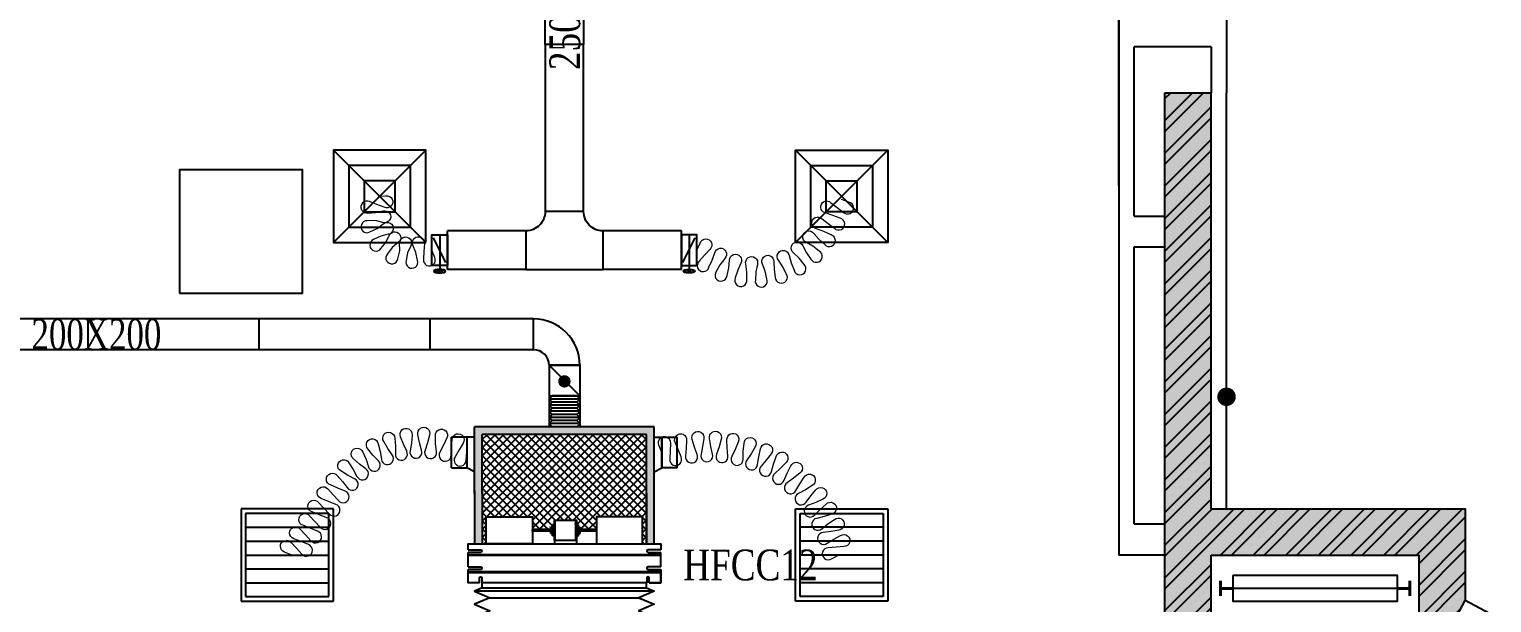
# Model space of a CAD drawing. Header units: metres. Extents: x 352651 to 1421851, y -87441 to -24441.
# Drawn here: x 495603 to 505101, y -67269 to -63546 of the extents above; entities that cross this region are included whole.
import ezdxf
from ezdxf.enums import TextEntityAlignment as Align

# ---------------------------------------------------------------- set-up
doc = ezdxf.new("R2010")
doc.units = ezdxf.units.M
doc.header["$LTSCALE"] = 300
doc.header["$MEASUREMENT"] = 0
for name, color, linetype in [('bat noi mem', 4, 'CONTINUOUS'), ('CUAGIO', 2, 'CONTINUOUS'), ('DIM', 1, 'CONTINUOUS'), ('HATCH', 145, 'CONTINUOUS'), ('NOITHAT', 145, 'CONTINUOUS'), ('THAY', 9, 'CONTINUOUS'), ('thiet bi', 11, 'CONTINUOUS'), ('TUONG', 7, 'CONTINUOUS'), ('vach', 6, 'CONTINUOUS')]:
    doc.layers.add(name, color=color, linetype=linetype)
doc.layers.add('noi mem', color=5, linetype='BATTING', lineweight=0)
doc.styles.add('PHU', font='vntimeh.shx', dxfattribs={"width": 0.8})
doc.linetypes.add('BATTING', pattern='A,0.0001,-0.1,[134,ltypeshp.shx,S=0.1,R=0,X=-0.1,Y=0],-0.2,[134,ltypeshp.shx,S=0.1,R=180,X=0.1,Y=0],-0.1', length=0.4001)

# ---------------------------------------------------------------- blocks, each defined once
blk = doc.blocks.new('SAG')
at = {"layer": 'CUAGIO'}
for p, q in [((-300, 300), (-300, -300)), ((300, 300), (-300, 300)), ((300, -300), (300, 300)), ((-300, -300), (300, -300))]:
    blk.add_line(p, q, dxfattribs=at)
at = {"layer": 'CUAGIO', "color": 8}
for p, q in [((-270, 270), (-270, -270)), ((270, 270), (-270, 270)), ((-180, -270), (-180, 270)), ((-90, -270), (-90, 270)), ((0, -270), (0, 270)), ((90, -270), (90, 270)), ((180, -270), (180, 270)), ((270, -270), (270, 270)), ((-270, -270), (270, -270))]:
    blk.add_line(p, q, dxfattribs=at)
blk = doc.blocks.new('SAD')
at = {"layer": 'CUAGIO', "color": 8}
for p, q in [((-300, -300), (300, 300)), ((300, -300), (-300, 300))]:
    blk.add_line(p, q, dxfattribs=at)
at = {"layer": 'CUAGIO'}
blk.add_lwpolyline([(300, -300), (300, 300), (-300, 300), (-300, -300)], close=True, dxfattribs=at)
at = {"layer": 'CUAGIO', "color": 8}
for points in [[(200, -200), (200, 200), (-200, 200), (-200, -200)], [(100, -100), (100, 100), (-100, 100), (-100, -100)]]:
    blk.add_lwpolyline(points, close=True, dxfattribs=at)
blk = doc.blocks.new('cot1')
at = {"layer": 'vach'}
blk.add_lwpolyline([(-400, -400), (400, -400), (400, 400), (-400, 400)], close=True, dxfattribs=at)
blk = doc.blocks.new('thang may')
at = {"layer": 'DIM'}
for p, q in [((1109.9, 5383.2), (40.1, 5383.2)), ((1229.9, 4812.8), (1619.6, 4587.8)), ((1234.9, 4821.5), (1624.6, 4596.5)), ((1630.7, 4568.7), (1630.7, 3431.3)), ((1640.7, 4568.7), (1640.7, 3431.3)), ((41.8, 4478), (80.8, 4478)), ((41.8, 3522), (80.8, 3522)), ((1229.9, 3187.2), (1619.6, 3412.2)), ((1234.9, 3178.5), (1624.6, 3403.5)), ((1229.9, 2412.8), (1619.6, 2187.8)), ((1234.9, 2421.5), (1624.6, 2196.5)), ((1630.7, 1031.3), (1630.7, 2168.7)), ((1640.7, 1031.3), (1640.7, 2168.7)), ((41.8, 2078), (80.8, 2078)), ((41.8, 1122), (80.8, 1122)), ((1229.9, 787.2), (1619.6, 1012.2)), ((1234.9, 778.5), (1624.6, 1003.5)), ((1109.9, 216.8), (40.1, 216.8))]:
    blk.add_line(p, q, dxfattribs=at)
at = {"layer": 'DIM', "const_width": 20}
for points in [[(-39.9, 5333.2), (-39.9, 5433.2)], [(1189.9, 5333.2), (1189.9, 5433.2)], [(40.1, 5383.2), (-39.9, 5383.2)], [(1109.9, 5383.2), (1189.9, 5383.2)], [(-39.9, 266.8), (-39.9, 166.8)], [(40.1, 216.8), (-39.9, 216.8)], [(1109.9, 216.8), (1189.9, 216.8)], [(1189.9, 266.8), (1189.9, 166.8)]]:
    blk.add_lwpolyline(points, dxfattribs=at)
at = {"layer": 'THAY'}
for p, q in [((1250, 5150), (-100, 5150)), ((1250, 5050), (-100, 5050)), ((1950, 4750), (1408.3, 5040.4)), ((2.8, 4000), (2.8, 4890)), ((148.8, 4890), (2.8, 4890)), ((148.8, 4830), (148.8, 4890)), ((1155.2, 4860), (1155.2, 4830)), ((1155.2, 4860), (1212.4, 4860)), ((1662.8, 4600), (1212.4, 4860)), ((148.8, 4830), (1155.2, 4830)), ((148.8, 4450), (148.8, 4800)), ((148.8, 4800), (1608.5, 3431.3)), ((148.8, 4800), (1207.9, 4800)), ((1608.5, 4568.7), (1207.9, 4800)), ((1218.8, 4793.7), (1245.9, 4840.7)), ((1950, 3250), (1950, 4750)), ((-80, 4700), (-7, 4700)), ((-80, 4450), (-80, 4700)), ((-7, 4000), (-7, 4700)), ((1608.5, 4568.7), (148.8, 3200)), ((1608.5, 4568.7), (1635.7, 4615.7)), ((1608.5, 3431.3), (1608.5, 4568.7)), ((1608.5, 4568.7), (1662.8, 4568.7)), ((1662.8, 3400), (1662.8, 4600)), ((-400, 4500), (-400, 4550)), ((-150, 4450), (-400, 4500)), ((-100, 4550), (-100, 4450)), ((-63, 4478), (-63, 4461)), ((-63, 4478), (-46, 4478)), ((-54.5, 4470), (-54.5, 4450)), ((-46, 4000), (-46, 4478)), ((41.8, 4000), (41.8, 4478)), ((97.8, 4478), (80.8, 4478)), ((80.8, 4000), (80.8, 4478)), ((89.3, 4470), (89.3, 4450)), ((97.8, 4478), (97.8, 4461)), ((-100, 4450), (-150, 4450)), ((-54.5, 4450), (-80, 4450)), ((89.3, 4450), (148.8, 4450)), ((-46, 3998), (-46, 4000)), ((-34, 3998), (-46, 3998)), ((-32.6, 4000), (-34, 3998)), ((-24, 4012), (-32.6, 4000)), ((-21.4, 4000), (-30, 3988)), ((-8, 4012), (-24, 4012)), ((-20, 4002), (-21.4, 4000)), ((-8, 4002), (-20, 4002)), ((-8, 4025), (-8, 4012)), ((-8, 4000), (-8, 4002)), ((-8, 3975), (-8, 4000)), ((-8, 4000), (-7, 4000)), ((-7, 3325), (-7, 4000)), ((2.8, 3110), (2.8, 4000)), ((41.8, 3998), (41.8, 4000)), ((42.8, 4000), (41.8, 4000)), ((42.8, 4025), (42.8, 4012)), ((42.8, 4012), (58.8, 4012)), ((42.8, 4002), (54.8, 4002)), ((42.8, 4000), (42.8, 4002)), ((42.8, 3975), (42.8, 4000)), ((54.8, 4002), (56.2, 4000)), ((56.2, 4000), (64.8, 3988)), ((58.8, 4012), (67.3, 4000)), ((67.3, 4000), (68.8, 3998)), ((68.8, 3998), (80.8, 3998)), ((80.8, 3998), (80.8, 4000)), ((-30, 3988), (-46, 3988)), ((-46, 3988), (-46, 3547)), ((41.8, 3988), (41.8, 3522)), ((64.8, 3988), (80.8, 3988)), ((80.8, 3988), (80.8, 3522)), ((-150, 3550), (-400, 3500)), ((-100, 3550), (-150, 3550)), ((-100, 3450), (-100, 3550)), ((-80, 3575), (-80, 3325)), ((-54.5, 3575), (-80, 3575)), ((-63, 3547), (-63, 3564)), ((-46, 3547), (-63, 3547)), ((-54.5, 3555), (-54.5, 3575)), ((97.8, 3522), (80.8, 3522)), ((89.3, 3530), (89.3, 3550)), ((89.3, 3550), (148.8, 3550)), ((97.8, 3522), (97.8, 3539)), ((148.8, 3550), (148.8, 3200)), ((-400, 3500), (-400, 3450)), ((1608.5, 3431.3), (1207.9, 3200)), ((1608.5, 3431.3), (1662.8, 3431.3)), ((1608.5, 3431.3), (1635.7, 3384.3)), ((-7, 3325), (-80, 3325)), ((1662.8, 3400), (1212.4, 3140)), ((1950, 3250), (1390.4, 2950)), ((148.8, 3200), (1207.9, 3200)), ((148.8, 3170), (1155.2, 3170)), ((148.8, 3170), (148.8, 3110)), ((1155.2, 3140), (1155.2, 3170)), ((1155.2, 3140), (1212.4, 3140)), ((1218.8, 3206.3), (1245.9, 3159.3)), ((148.8, 3110), (2.8, 3110)), ((1950, 2350), (1390.4, 2650)), ((2.8, 2490), (2.8, 1600)), ((148.8, 2490), (2.8, 2490)), ((148.8, 2430), (148.8, 2490)), ((148.8, 2430), (1155.2, 2430)), ((148.8, 2400), (1207.9, 2400)), ((1608.5, 1031.3), (148.8, 2400)), ((148.8, 2050), (148.8, 2400)), ((1155.2, 2460), (1155.2, 2430)), ((1155.2, 2460), (1212.4, 2460)), ((1608.5, 2168.7), (1207.9, 2400)), ((1662.8, 2200), (1212.4, 2460)), ((1218.8, 2393.7), (1245.9, 2440.7)), ((1950, 2350), (1950, 850)), ((-80, 2025), (-80, 2275)), ((-7, 2275), (-80, 2275)), ((-7, 2275), (-7, 1600)), ((1608.5, 2168.7), (1635.7, 2215.7)), ((1662.8, 2200), (1662.8, 1000)), ((-400, 2100), (-400, 2150)), ((-150, 2050), (-400, 2100)), ((-100, 2150), (-100, 2050)), ((148.8, 800), (1608.5, 2168.7)), ((1608.5, 2168.7), (1608.5, 1031.3)), ((1608.5, 2168.7), (1662.8, 2168.7)), ((-100, 2050), (-150, 2050)), ((-54.5, 2025), (-80, 2025)), ((-46, 2053), (-63, 2053)), ((-63, 2053), (-63, 2036)), ((-54.5, 2045), (-54.5, 2025)), ((-46, 1612), (-46, 2053)), ((41.8, 1612), (41.8, 2078)), ((80.8, 1612), (80.8, 2078)), ((97.8, 2078), (80.8, 2078)), ((89.3, 2070), (89.3, 2050)), ((89.3, 2050), (148.8, 2050)), ((97.8, 2078), (97.8, 2061)), ((-8, 1625), (-8, 1600)), ((42.8, 1625), (42.8, 1600)), ((-30, 1612), (-46, 1612)), ((-34, 1602), (-46, 1602)), ((-46, 1602), (-46, 1600)), ((-46, 1600), (-46, 1122)), ((-32.6, 1600), (-34, 1602)), ((-24, 1588), (-32.6, 1600)), ((-21.4, 1600), (-30, 1612)), ((-8, 1588), (-24, 1588)), ((-20, 1598), (-21.4, 1600)), ((-8, 1598), (-20, 1598)), ((-8, 1600), (-8, 1598)), ((-8, 1600), (-7, 1600)), ((-8, 1575), (-8, 1588)), ((-7, 1600), (-7, 900)), ((2.8, 1600), (2.8, 710)), ((41.8, 1602), (41.8, 1600)), ((41.8, 1600), (41.8, 1122)), ((42.8, 1600), (41.8, 1600)), ((42.8, 1600), (42.8, 1598)), ((42.8, 1598), (54.8, 1598)), ((42.8, 1575), (42.8, 1588)), ((42.8, 1588), (58.8, 1588)), ((54.8, 1598), (56.2, 1600)), ((56.2, 1600), (64.8, 1612)), ((58.8, 1588), (67.3, 1600)), ((64.8, 1612), (80.8, 1612)), ((67.3, 1600), (68.8, 1602)), ((68.8, 1602), (80.8, 1602)), ((80.8, 1602), (80.8, 1600)), ((80.8, 1600), (80.8, 1122)), ((-150, 1150), (-400, 1100)), ((-100, 1150), (-150, 1150)), ((-100, 1050), (-100, 1150)), ((-54.5, 1150), (-80, 1150)), ((-80, 1150), (-80, 900)), ((-54.5, 1130), (-54.5, 1150)), ((89.3, 1130), (89.3, 1150)), ((89.3, 1150), (148.8, 1150)), ((148.8, 1150), (148.8, 800)), ((-400, 1100), (-400, 1050)), ((-63, 1122), (-63, 1139)), ((-63, 1122), (-46, 1122)), ((97.8, 1122), (80.8, 1122)), ((97.8, 1122), (97.8, 1139)), ((1608.5, 1031.3), (1207.9, 800)), ((1662.8, 1000), (1212.4, 740)), ((1608.5, 1031.3), (1662.8, 1031.3)), ((1608.5, 1031.3), (1635.7, 984.3)), ((-80, 900), (-7, 900)), ((148.8, 800), (1207.9, 800)), ((148.8, 770), (148.8, 710)), ((148.8, 770), (1155.2, 770)), ((1155.2, 740), (1155.2, 770)), ((1218.8, 806.3), (1245.9, 759.3)), ((1950, 850), (1390.4, 550)), ((148.8, 710), (2.8, 710)), ((1155.2, 740), (1212.4, 740)), ((1250, 550), (-100, 550)), ((1250, 450), (-100, 450))]:
    blk.add_line(p, q, dxfattribs=at)
for points in [[(40.1, 5466.4), (40.1, 5300), (1109.9, 5300), (1109.9, 5466.4)], [(40.1, 133.6), (40.1, 300), (1109.9, 300), (1109.9, 133.6)]]:
    blk.add_lwpolyline(points, close=True, dxfattribs=at)
for points in [[(1550, 295.2), (2250, 670.4), (2250, 2529.6), (1745.5, 2800), (2250, 3070.4), (2250, 4929.6), (1550, 5304.8)], [(1476.8, 5168.2), (2095, 4836.8), (2095, 3163.2), (1458.9, 2822.2)], [(1481.5, 5177), (2105, 4842.8), (2105, 3157.2), (1463.6, 2813.4)], [(1476.8, 431.8), (2095, 763.2), (2095, 2436.8), (1458.9, 2777.8)], [(1481.5, 423), (2105, 757.2), (2105, 2442.8), (1463.6, 2786.6)]]:
    blk.add_lwpolyline(points, dxfattribs=at)
at = {"layer": 'vach'}
for p, q in [((-400, 4550), (-400, 5600)), ((-100, 4550), (-100, 5600)), ((-100, 5600), (1250, 5600)), ((1250, 5050), (1250, 5600)), ((1408.3, 5040.4), (1550, 5304.8)), ((1250, 5050), (1390.4, 5050)), ((1390.4, 5050), (1408.3, 5040.4)), ((-400, 4550), (-100, 4550)), ((-400, 3450), (-100, 3450)), ((-400, 2150), (-400, 3450)), ((-100, 3450), (-100, 2950)), ((-400, 2950), (1390.4, 2950)), ((1390.4, 2650), (1390.4, 2950)), ((-400, 2650), (1390.4, 2650)), ((-100, 2150), (-100, 2650)), ((-400, 2150), (-100, 2150)), ((-400, 1050), (-100, 1050)), ((-400, 1050), (-400, 0)), ((-100, 1050), (-100, 0)), ((1250, 550), (1250, 0)), ((1250, 550), (1390.4, 550)), ((1408.3, 559.6), (1550, 295.2)), ((-100, 0), (1250, 0))]:
    blk.add_line(p, q, dxfattribs=at)
for points in [[(-100, 5900), (1550, 5900), (1550, 5304.8)], [(-100, -300), (1550, -300), (1550, 295.2)]]:
    blk.add_lwpolyline(points, dxfattribs=at)
blk = doc.blocks.new('1-van gio D200')
at = {"layer": 'CUAGIO'}
h = blk.add_hatch(dxfattribs=at)
h.set_pattern_fill('ANSI31', color=256, scale=100, style=0)
edge = h.paths.add_edge_path()
edge.add_ellipse((486127, -58494), major_axis=(-38.1, 0), ratio=0.310482, start_angle=0, end_angle=360, ccw=False)
for p, q in [((486167, -58437.3), (486087.1, -58277.5)), ((486127, -58257.4), (486127, -58494))]:
    blk.add_line(p, q, dxfattribs=at)
at = {"layer": 'CUAGIO', "const_width": 3}
for points in [[(486127, -58457.4), (486177, -58457.4), (486177, -58257.4), (486077, -58257.4), (486077, -58457.4), (486127, -58457.4)], [(486167, -58437.3), (486087.1, -58277.5)], [(486127, -58257.4), (486127, -58494)]]:
    blk.add_lwpolyline(points, dxfattribs=at)
at = {"layer": 'CUAGIO'}
blk.add_lwpolyline([(486177, -58457.4), (486077, -58457.4), (486077, -58257.4), (486177, -58257.4)], close=True, dxfattribs=at)
at = {"layer": 'CUAGIO', "const_width": 5.35}
blk.add_lwpolyline([(486130.7, -58357.4, -1), (486123.3, -58357.4, -1)], format="xyb", close=True, dxfattribs=at)
at = {"layer": 'CUAGIO', "extrusion": (0, 0, -1)}
blk.add_ellipse((486127, -58494), major_axis=(-38.1, 0), ratio=0.310482, start_param=-1.570796, end_param=4.712389, dxfattribs=at)
blk = doc.blocks.new('bac noi mem')
at = {"layer": 'bat noi mem'}
for p, q in [((493886.7, -64673), (493866.7, -64693)), ((494046.7, -64673), (493886.7, -64673)), ((494046.7, -64673), (494066.7, -64693)), ((494066.7, -64693), (493866.7, -64693)), ((493866.7, -64693), (493886.7, -64713)), ((493886.7, -64713), (493866.7, -64733)), ((494066.7, -64733), (493866.7, -64733)), ((493866.7, -64733), (493886.7, -64753)), ((493886.7, -64753), (493866.7, -64773)), ((494066.7, -64773), (493866.7, -64773)), ((493866.7, -64773), (493886.7, -64793)), ((494046.7, -64713), (493886.7, -64713)), ((494046.7, -64753), (493886.7, -64753)), ((494066.7, -64693), (494046.7, -64713)), ((494046.7, -64713), (494066.7, -64733)), ((494066.7, -64733), (494046.7, -64753)), ((494046.7, -64753), (494066.7, -64773)), ((494066.7, -64773), (494046.7, -64793)), ((493886.7, -64793), (493866.7, -64813)), ((494066.7, -64813), (493866.7, -64813)), ((493866.7, -64813), (493886.7, -64833)), ((493886.7, -64833), (493866.7, -64853)), ((494066.7, -64853), (493866.7, -64853)), ((493866.7, -64853), (493886.7, -64873)), ((494046.7, -64793), (493886.7, -64793)), ((494046.7, -64833), (493886.7, -64833)), ((494046.7, -64793), (494066.7, -64813)), ((494066.7, -64813), (494046.7, -64833)), ((494046.7, -64833), (494066.7, -64853)), ((494066.7, -64853), (494046.7, -64873)), ((494046.7, -64873), (493886.7, -64873))]:
    blk.add_line(p, q, dxfattribs=at)

msp = doc.modelspace()

# ---------------------------------------------------------------- hatches: boundary and pattern name
at = {"layer": 'CUAGIO'}
h = msp.add_hatch(dxfattribs=at)
h.set_pattern_fill('DOTS', color=2, scale=200, style=0)
h.set_pattern_definition([(0, (-52015.349, -123612.158), (6.25, -12.5), [0, -12.5])])
h.paths.add_polyline_path([(499661.9, -66886.7), (499611.9, -66886.7), (499611.9, -66176.7), (498544.9, -66176.7), (498544.9, -66559.4), (498544.9, -66886.7), (498494.9, -66886.7), (498494.9, -66544.4), (498494.9, -66126.7), (499661.9, -66126.7)])
at = {"layer": 'CUAGIO', "ltscale": 1.5}
h = msp.add_hatch(dxfattribs=at)
h.set_pattern_fill('ANSI37', color=9, scale=300, angle=180, style=0)
h.set_pattern_definition([(225, (966456.85, -113036.313), (26.5165043, -26.5165043), []), (315, (966456.85, -113036.313), (26.5165043, 26.5165043), [])])
h.paths.add_polyline_path([(498544.9, -66176.7), (498544.9, -66886.7), (498571, -66886.7), (498571, -66711.7), (498871, -66711.7), (498871, -66794.6), (498976.2, -66794.6), (498976.2, -66779), (498986.8, -66779), (498986.8, -66763.2), (498996.7, -66763.2), (498996.7, -66738.2, -1), (499003.1, -66736.1), (499139.3, -66736.1, -1), (499145.8, -66738.2), (499145.8, -66763.2), (499155.7, -66763.2), (499155.7, -66779), (499166.2, -66779), (499166.2, -66794.6), (499285.9, -66794.6), (499285.9, -66711.7), (499585.9, -66711.7), (499585.9, -66886.7), (499611.9, -66886.7), (499611.9, -66544.4), (499611.9, -66176.7)])
at = {"layer": 'NOITHAT', "linetype": 'Continuous'}
h = msp.add_hatch(dxfattribs=at)
h.set_pattern_fill('ANSI32', color=256, scale=400, style=0)
h.set_pattern_definition([(45, (-93316.57, -347750.56), (-106.066017, 106.066017), []), (45, (-93245.86, -347750.56), (-106.066017, 106.066017), [])])
h.paths.add_polyline_path([(503278.4, -64859.6), (502978.4, -64859.6), (502978.4, -66959.6), (502978.4, -68009.6), (503278.4, -68009.6), (503278.4, -66959.6), (504628.4, -66959.6), (504628.4, -67509.6), (504768.8, -67509.6), (504786.7, -67519.1), (504928.4, -67254.7), (504928.4, -66659.6), (503278.4, -66659.6)])
h.paths.add_polyline_path([(503278.4, -63959.6), (502978.4, -63959.6), (502978.4, -64859.6), (503278.4, -64859.6)])
h.paths.add_polyline_path([(504768.8, -69609.6), (502978.4, -69609.6), (502978.4, -69909.6), (504768.8, -69909.6)])
h.paths.add_polyline_path([(503278.4, -69109.6), (502978.4, -69109.6), (502978.4, -69609.6), (503278.4, -69609.6)])
h.paths.add_polyline_path([(503278.4, -69909.6), (502978.4, -69909.6), (502978.4, -70409.6), (503278.4, -70409.6)])
h.paths.add_polyline_path([(503278.4, -71509.6), (502978.4, -71509.6), (502978.4, -72559.6), (503278.4, -72559.6)])
h.paths.add_polyline_path([(504928.4, -72264.4), (504786.7, -72000), (504768.8, -72009.6), (504628.4, -72009.6), (504628.4, -72559.6), (503278.4, -72559.6), (503278.4, -72859.6), (504928.4, -72859.6)])
h = msp.add_hatch(dxfattribs=at)
h.set_pattern_fill('AR-CONC', color=256, scale=30, style=0)
h.set_pattern_definition([(50, (-93316.57, -347750.56), (215.178055, -18.82564), [22.5, -247.5]), (355, (-93316.57, -347750.56), (-41.6254, 225.65764), [18, -198]), (100.4514, (-93298.64, -347752.12), (173.552815, 206.83186), [19.12206, -210.34263]), (46.1842, (-93316.57, -347690.56), (320.17231, -49.6557), [33.75, -371.25]), (96.6356, (-93289.9, -347694.7), (280.39881, 292.23536), [28.68309, -315.5139]), (351.1842, (-93316.57, -347690.56), (280.39858, 292.23558), [27, -297]), (21, (-93286.57, -347705.56), (179.072116, -120.785667), [22.5, -247.5]), (326, (-93286.57, -347705.56), (72.9946, 217.54501), [18, -198]), (71.4514, (-93271.65, -347715.62), (252.06679, 96.75915), [19.12206, -210.34263]), (37.5, (-93316.575, -347750.556), (3.647957, 99.868156), [0, -195.6, 0, -201, 0, -198.75]), (7.5, (-93316.57, -347750.56), (78.920861, 118.323514), [0, -114.6, 0, -191.1, 0, -75.75]), (327.5, (-93383.475, -347750.556), (160.146731, -6.766462), [0, -75, 0, -234, 0, -310.5]), (317.5, (-93413.47, -347750.56), (174.95585, 30.031495), [0, -97.5, 0, -155.4, 0, -220.5])])
h.paths.add_polyline_path([(504928.4, -72264.4), (504786.7, -72000), (504768.8, -72009.6), (504628.4, -72009.6), (504628.4, -72559.6), (503278.4, -72559.6), (503278.4, -72859.6), (504928.4, -72859.6)])
h.paths.add_polyline_path([(503278.4, -71509.6), (502978.4, -71509.6), (502978.4, -72559.6), (503278.4, -72559.6)])
h.paths.add_polyline_path([(504768.8, -69609.6), (502978.4, -69609.6), (502978.4, -69909.6), (504768.8, -69909.6)])
h.paths.add_polyline_path([(503278.4, -69909.6), (502978.4, -69909.6), (502978.4, -70409.6), (503278.4, -70409.6)])
h.paths.add_polyline_path([(503278.4, -69109.6), (502978.4, -69109.6), (502978.4, -69609.6), (503278.4, -69609.6)])
h.paths.add_polyline_path([(503278.4, -66959.6), (504628.4, -66959.6), (504628.4, -67509.6), (504768.8, -67509.6), (504786.7, -67519.1), (504928.4, -67254.7), (504928.4, -66659.6), (503278.4, -66659.6), (503278.4, -64859.6), (502978.4, -64859.6), (502978.4, -66959.6), (502978.4, -68009.6), (503278.4, -68009.6)])
h.paths.add_polyline_path([(503278.4, -63959.6), (502978.4, -63959.6), (502978.4, -64859.6), (503278.4, -64859.6)])

# ---------------------------------------------------------------- linework, layer by layer
at = {"layer": 'bat noi mem'}
for p, q in [((499661.9, -67193.6), (498494.9, -67193.6)), ((498594.9, -67236.5), (499561.9, -67236.5))]:
    msp.add_line(p, q, dxfattribs=at)
for points in [[(498544.9, -67172.2), (498494.9, -67193.6), (498594.9, -67236.5), (498494.9, -67279.3), (498594.9, -67322.2), (498494.9, -67365), (498594.9, -67407.9), (498494.9, -67450.8), (498544.9, -67472.2)], [(499611.9, -67172.2), (499661.9, -67193.6), (499561.9, -67236.5), (499661.9, -67279.3), (499561.9, -67322.2), (499661.9, -67365), (499561.9, -67407.9), (499661.9, -67450.8), (499611.9, -67472.2)]]:
    msp.add_lwpolyline(points, dxfattribs=at)
at = {"layer": 'CUAGIO'}
for p, q in [((498953.4, -63645.1), (498953.4, -62535.1)), ((499203.4, -62535.1), (499203.4, -63645.1)), ((499203.4, -63645.1), (498953.4, -63645.1)), ((498318.4, -65105.1), (498318.4, -64855.1)), ((499838.4, -65105.1), (499838.4, -64855.1)), ((498878.4, -65426.8), (492653.7, -65426.8)), ((495983.7, -65426.8), (495983.7, -65626.8)), ((497093.7, -65426.8), (497093.7, -65626.8)), ((498203.7, -65426.8), (498203.7, -65626.8)), ((498878.4, -65626.8), (498878.4, -65426.8)), ((498878.4, -65626.8), (488003.4, -65626.8)), ((499178.4, -65722.8), (499178.4, -66126.7)), ((498978.4, -65726.8), (498978.4, -66126.7)), ((499178.4, -65726.8), (498978.4, -65726.8)), ((499178.4, -65926.7), (498978.4, -65726.8)), ((498978.4, -65726.8), (499178.4, -65726.8)), ((498978.4, -65726.8), (499178.4, -65726.8)), ((499178.4, -65726.8), (499178.4, -65826.8)), ((498978.4, -65926.7), (499178.4, -65926.7)), ((498345.2, -66393.7), (498345.2, -66193.7)), ((498444.9, -66193.7), (498345.2, -66193.7)), ((498444.9, -66193.7), (498444.9, -66393.7)), ((498444.9, -66193.7), (498444.9, -66393.7)), ((498444.9, -66193.7), (498444.9, -66393.7)), ((498494.9, -66559.4), (498494.9, -66126.7)), ((498544.9, -66559.4), (498544.9, -66176.7)), ((499611.9, -66559.4), (499611.9, -66178.5)), ((499711.3, -66193.7), (499711.3, -66393.7)), ((499711.3, -66193.7), (499711.3, -66393.7)), ((499711.3, -66193.7), (499811, -66193.7)), ((499711.9, -66393.7), (499711.9, -66193.7)), ((499811, -66393.7), (499811, -66193.7)), ((498494.9, -66544.4), (498494.9, -66886.7)), ((498544.9, -66544.4), (498544.9, -66886.7)), ((499611.9, -66559.4), (499611.9, -66886.7))]:
    msp.add_line(p, q, dxfattribs=at)
at = {"layer": 'CUAGIO', "color": 2}
for p, q in [((499203.4, -64730.1), (498953.4, -64730.1)), ((498828.4, -64855.1), (498828.4, -65105.1)), ((499328.4, -64855.1), (499328.4, -65105.1)), ((498978.4, -65726.8), (499178.4, -65726.8)), ((499661.9, -66126.7), (498494.9, -66126.7)), ((499611.9, -66176.7), (498544.9, -66176.7)), ((499611.9, -66886.7), (499611.9, -66176.7)), ((499661.9, -66886.7), (499661.9, -66126.7))]:
    msp.add_line(p, q, dxfattribs=at)
at = {"layer": 'CUAGIO', "ltscale": 1.5}
msp.add_line((498828.4, -65105.1), (499328.4, -65105.1), dxfattribs=at)
at = {"layer": 'CUAGIO', "color": 2}
msp.add_lwpolyline([(499838.4, -64855.1), (499328.4, -64855.1, -0.414214), (499203.4, -64730.1), (499203.4, -63645.1), (498953.4, -63645.1), (498953.4, -64730.1, -0.414214), (498828.4, -64855.1), (498318.4, -64855.1)], format="xyb", dxfattribs=at)
for points in [[(498828.4, -65105.1), (498318.4, -65105.1)], [(499838.4, -65105.1), (499328.4, -65105.1)]]:
    msp.add_lwpolyline(points, dxfattribs=at)
at = {"layer": 'CUAGIO', "const_width": 40}
msp.add_lwpolyline([(499098.4, -65832.3, 1), (499058.4, -65832.3, 1)], format="xyb", close=True, dxfattribs=at)
at = {"layer": 'CUAGIO'}
for points in [[(498494.9, -66193.7), (498444.9, -66193.7)], [(499661.9, -66193.7), (499711.9, -66193.7)], [(498345.2, -66393.7), (498444.9, -66393.7)], [(498494.9, -66419), (498444.9, -66393.7)], [(499661.3, -66419), (499711.3, -66393.7)], [(499811, -66393.7), (499711.3, -66393.7)]]:
    msp.add_lwpolyline(points, dxfattribs=at)
for radius in [300, 100]:
    msp.add_arc((498878.4, -65726.8), radius, 0, 90, dxfattribs=at)
at = {"layer": 'HATCH', "linetype": 'Continuous', "const_width": 60}
msp.add_lwpolyline([(503408.2, -65932.3, -1), (503348.2, -65932.3, -1)], format="xyb", close=True, dxfattribs=at)
at = {"layer": 'noi mem', "ltscale": 1.5}
for points in [[(497868.4, -64630.8), (497919.5, -64627.5, -1.333333), (497908.2, -64701.7), (497860.4, -64683.3), (497812.5, -64665, 1.333333), (497801.3, -64739.2), (497852.4, -64735.8), (497901, -64725.4, -1.333333), (497900.2, -64800.4), (497851.9, -64788.8), (497799.2, -64789.2, 1.333333), (497815.3, -64862.4), (497863.3, -64840.6), (497902.3, -64809.8, -1.333333), (497934.6, -64877.5), (497886.1, -64888.5), (497838.9, -64912, 1.333333), (497885.7, -64970.6), (497919.1, -64930), (497940.6, -64885.1, -1.333333), (497999.4, -64931.7), (497960.7, -64962.9), (497928.7, -65004.7, 1.333333), (497996.4, -65036.8), (498008.6, -64985.6), (498008.2, -64935.9, -1.333333), (498081.4, -64951.8), (498060.4, -64996.9), (498050.1, -65048.5, 1.333333), (498125.1, -65047.5), (498113.4, -64996.2), (498095, -64948.4, -1.333333), (498169.2, -64937.1), (498165.9, -64988.2), (498162.7, -65039.2, 1.333333), (498236.8, -65027.8), (498218.4, -64980.1)], [(499938.4, -64980.1), (499959.6, -64934.1, -1.333333), (500022.2, -64975.6), (499988.1, -65013), (499954.2, -65050.8, 1.333333), (500017, -65091.8), (500038, -65045.6), (500054.4, -64998.7, -1.333333), (500120.6, -65034.1), (500090.6, -65073.8), (500064.7, -65118.2, 1.333333), (500134.4, -65145.8), (500146, -65095.7), (500151.3, -65046.2, -1.333333), (500223.8, -65065.7), (500203.6, -65111.2), (500188.4, -65160.3, 1.333333), (500262.6, -65171.5), (500262.5, -65120), (500256.5, -65070.6, -1.333333), (500331.5, -65073.2), (500322.1, -65122.1), (500318.4, -65173.4, 1.333333), (500393.2, -65167.4), (500381.5, -65117.3), (500364.5, -65070.6, -1.333333), (500438, -65056.1), (500440, -65105.9), (500448, -65156.7, 1.333333), (500519.5, -65133.9), (500496.8, -65087.8), (500469.6, -65046.1, -1.333333), (500538, -65015.4), (500551.1, -65063.4), (500570.5, -65111, 1.333333), (500635, -65072.7), (500602.4, -65032.9), (500566.5, -64998.5, -1.333333), (500626.1, -64953), (500649.8, -64996.8), (500679.4, -65038.8, 1.333333), (500733.5, -64986.9), (500692.8, -64955.5), (500650, -64930.1, -1.333333), (500697.9, -64872.4), (500730.8, -64909.6), (500769.2, -64943.9, 1.333333), (500810.2, -64881), (500763.4, -64859.7), (500715.9, -64842.3, -1.333333), (500752.1, -64776.6), (500792.2, -64807.5), (500832.3, -64838.3, 1.333333), (500868.4, -64772.6), (500820.9, -64755.3), (500773.4, -64737.9, -1.333333), (500809.6, -64672.2), (500849.7, -64703), (500889.8, -64733.9, 1.333333), (500925.9, -64668.2), (500878.4, -64650.8)], [(497308.4, -66959.6), (497260.9, -66940.5, -1.333333), (497303.3, -66878.6), (497338.2, -66916.1), (497373.1, -66953.6, 1.333333), (497415.5, -66891.7), (497368, -66872.6), (497320.4, -66853.6, -1.333333), (497362.8, -66791.7), (497397.8, -66829.2), (497432.7, -66866.6, 1.333333), (497475.1, -66804.8), (497427.5, -66785.7), (497380, -66766.6, -1.333333), (497422.4, -66704.8), (497457.3, -66742.2), (497492.3, -66779.7, 1.333333), (497534.7, -66717.8), (497487.1, -66698.8), (497439.6, -66679.7, -1.333333), (497481.9, -66617.8), (497516.9, -66655.3), (497551.8, -66692.8, 1.333333), (497594.2, -66630.9), (497546.7, -66611.8), (497499.1, -66592.8, -1.333333), (497541.5, -66530.9), (497576.5, -66568.4), (497611.4, -66605.8, 1.333333), (497653.8, -66544), (497606.2, -66524.9), (497558.7, -66504.7, -1.333333), (497602.2, -66443.7), (497636.8, -66482), (497667.6, -66522.3, 1.333333), (497715.7, -66464.7), (497670.6, -66441.6), (497626.7, -66414.1, -1.333333), (497679.3, -66360.6), (497707.5, -66404), (497731.4, -66448.8, 1.333333), (497788.2, -66399.8), (497747.4, -66369.7), (497708.6, -66335.4, -1.333333), (497769.3, -66291.2), (497790, -66338.6), (497806.2, -66386.7, 1.333333), (497870.3, -66347.6), (497835, -66311.2), (497802.3, -66271.1, -1.333333), (497869.3, -66237.4), (497882, -66287.5), (497890.2, -66337.5, 1.333333), (497959.7, -66309.4), (497930.8, -66267.8), (497905.1, -66222.8, -1.333333), (497976.7, -66200.5), (497981.1, -66252), (497981.1, -66302.7, 1.333333), (498054.2, -66286.3), (498032.5, -66240.5), (498014.4, -66192, -1.333333), (498088.7, -66181.6), (498084.7, -66233.2), (498076.4, -66283.2, 1.333333), (498151.3, -66278.9), (498137.3, -66230.1), (498127.3, -66179.3, -1.333333), (498202.3, -66181.1), (498189.9, -66231.4), (498173.6, -66279.4, 1.333333), (498248.2, -66287.3), (498242.3, -66236.9), (498240.7, -66185.2, -1.333333), (498314.4, -66199.2), (498294.1, -66246.8), (498270.1, -66291.5, 1.333333), (498342.4, -66311.4), (498344.8, -66260.8), (498349.9, -66209.8, -1.333333), (498421.1, -66233.2), (498394.9, -66277.2), (498368.6, -66321.2, 1.333333), (498439.9, -66344.7), (498444.9, -66293.7)], [(499711.9, -66293.7), (499692.7, -66246.3, -1.333333), (499766.6, -66233.5), (499764.5, -66284.6), (499762.4, -66335.7, 1.333333), (499836.3, -66322.9), (499817.1, -66275.5), (499798, -66228, -1.333333), (499871.9, -66215.3), (499869.8, -66266.4), (499865.6, -66317, 1.333333), (499940, -66307), (499922.7, -66259.3), (499908.3, -66209.8, -1.333333), (499983.1, -66204.4), (499975.9, -66255.5), (499965.5, -66305.2, 1.333333), (500040.5, -66304.5), (500029.3, -66255), (500021.2, -66204.1, -1.333333), (500096.1, -66208.2), (500082.6, -66257.9), (500066.1, -66305.9, 1.333333), (500140.6, -66314.6), (500135.6, -66264.1), (500134, -66212.6, -1.333333), (500207.8, -66225.9), (500188.2, -66273.6), (500165.8, -66319.2, 1.333333), (500238.7, -66337.1), (500240, -66286.3), (500244.8, -66235, -1.333333), (500316.3, -66257.4), (500291, -66302.3), (500263.1, -66344.7, 1.333333), (500333.2, -66371.5), (500340.8, -66321.4), (500351.9, -66271, -1.333333), (500420.2, -66302.2), (500389.4, -66343.5), (500356.5, -66382.2, 1.333333), (500422.7, -66417.5), (500436.5, -66368.7), (500453.8, -66320.1, -1.333333), (500517.6, -66359.5), (500481.9, -66396.7), (500444.5, -66431, 1.333333), (500505.7, -66474.3), (500525.5, -66427.5), (500548.7, -66381.5, -1.333333), (500607.1, -66428.5), (500567.1, -66461), (500525.7, -66490.3, 1.333333), (500581.1, -66540.9), (500606.5, -66497), (500635.3, -66454.2, -1.333333), (500687.4, -66508.1), (500643.6, -66535.4), (500598.9, -66559.3, 1.333333), (500647.6, -66616.4), (500678.3, -66576), (500712.1, -66537.1, -1.333333), (500757.1, -66597.1), (500710.3, -66618.7), (500663, -66636.9, 1.333333), (500704.1, -66699.6), (500739.6, -66663.3), (500778.1, -66628.9, -1.333333), (500815.3, -66694), (500766.1, -66709.7), (500716.9, -66721.8, 1.333333), (500749.9, -66789.1), (500789.7, -66757.6), (500832.1, -66728.2, -1.333333), (500860.9, -66797.5), (500810.2, -66806.9), (500759.8, -66812.8, 1.333333), (500784.2, -66883.7), (500827.6, -66857.3), (500872.3, -66832.5, -1.333333), (500894, -66904.3), (500843, -66908.4), (500792, -66912.5, 1.333333), (500813.7, -66984.3), (500858.4, -66959.6)]]:
    msp.add_lwpolyline(points, format="xyb", dxfattribs=at)
at = {"layer": 'thiet bi'}
for p, q in [((499001.2, -66835.2), (499001.2, -66763.2)), ((499011.1, -66763.2), (499001.2, -66763.2)), ((499017.5, -66862.2), (499017.5, -66736.1)), ((499153.7, -66862.2), (499153.7, -66736.1)), ((499160.2, -66763.2), (499170.1, -66763.2)), ((499170.1, -66835.2), (499170.1, -66763.2)), ((498990.6, -66794.6), (498871, -66794.6)), ((498871, -66803.7), (498871, -66794.6)), ((498990.6, -66803.7), (498871, -66803.7)), ((498990.6, -66819.4), (498990.6, -66779)), ((499001.2, -66779), (498990.6, -66779)), ((499001.2, -66819.4), (498990.6, -66819.4)), ((499011.1, -66835.2), (499001.2, -66835.2)), ((499160.2, -66835.2), (499170.1, -66835.2)), ((499170.1, -66779), (499180.6, -66779)), ((499170.1, -66819.4), (499180.6, -66819.4)), ((499180.6, -66819.4), (499180.6, -66779)), ((499285.9, -66794.6), (499180.6, -66794.6)), ((499285.9, -66803.7), (499180.6, -66803.7)), ((499014.3, -66864.6), (499014.3, -66886.7)), ((499157, -66864.6), (499157, -66886.7)), ((499703.9, -66958.7), (498452.9, -66958.7)), ((499703.9, -66963.7), (498452.9, -66963.7)), ((499703.9, -67069.7), (498452.9, -67069.7)), ((499703.9, -67074.7), (498452.9, -67074.7)), ((498544.9, -67172.2), (498544.9, -67140.7)), ((499611.9, -67172.2), (499611.9, -67140.7)), ((498544.9, -67172.2), (499611.9, -67172.2))]:
    msp.add_line(p, q, dxfattribs=at)
for points in [[(498571, -66711.7), (498871, -66711.7), (498871, -66886.7), (498571, -66886.7)], [(499160.2, -66736.1), (499011.1, -66736.1), (499011.1, -66862.2), (499160.2, -66862.2)], [(499585.9, -66711.7), (499285.9, -66711.7), (499285.9, -66886.7), (499585.9, -66886.7)]]:
    msp.add_lwpolyline(points, close=True, dxfattribs=at)
for points in [[(498452.9, -66926.2), (498452.9, -66886.7), (499703.9, -66886.7), (499703.9, -66926.2)], [(498452.9, -67037.2), (498452.9, -66942.2)], [(499703.9, -67037.2), (499703.9, -66942.2)], [(498526.9, -67140.7), (498452.9, -67140.7), (498452.9, -67053.2)], [(499703.9, -67053.2), (499703.9, -67140.7), (499629.9, -67140.7)], [(499629.9, -67140.7), (499703.9, -67140.7), (499703.9, -67053.2)], [(499613.9, -67140.7), (498542.9, -67140.7)]]:
    msp.add_lwpolyline(points, dxfattribs=at)
for points in [[(498452.9, -66926.2), (498534.9, -66926.2, -1), (498534.9, -66942.2), (498452.9, -66942.2)], [(499703.9, -66926.2), (499621.9, -66926.2, 1), (499621.9, -66942.2), (499703.9, -66942.2)], [(498452.9, -67037.2), (498534.9, -67037.2, -1), (498534.9, -67053.2), (498452.9, -67053.2)], [(499703.9, -67037.2), (499621.9, -67037.2, 1), (499621.9, -67053.2), (499703.9, -67053.2)], [(498526.9, -67140.7), (498526.9, -67108.7, -1), (498542.9, -67108.7), (498542.9, -67140.7)], [(499629.9, -67140.7), (499629.9, -67108.7, 1), (499613.9, -67108.7), (499613.9, -67140.7)], [(499629.9, -67140.7), (499629.9, -67108.7, 1), (499613.9, -67108.7), (499613.9, -67140.7)]]:
    msp.add_lwpolyline(points, format="xyb", dxfattribs=at)
for centre, start, end in [((499014.3, -66737.2), 18.04953, 161.95047), ((499157, -66737.2), 18.04953, 161.95047), ((499014.3, -66861.2), 198.04953, 341.95047), ((499157, -66861.2), 198.04953, 341.95047)]:
    msp.add_arc(centre, 3.41, start, end, dxfattribs=at)
at = {"layer": 'TUONG'}
for p, q in [((502678.4, -63442.4), (502678.4, -66959.6)), ((502678.4, -64559.6), (502678.4, -63459.6)), ((503378.4, -63459.6), (503378.4, -63959.6)), ((503278.4, -63659.6), (502778.4, -63659.6)), ((502778.4, -64759.6), (502778.4, -63659.6)), ((503278.4, -63659.6), (503278.4, -63959.6)), ((503378.4, -66659.6), (503378.4, -63959.6)), ((502778.4, -64759.6), (502978.4, -64759.6)), ((502778.4, -66759.6), (502778.4, -64959.6)), ((502778.4, -64959.6), (502978.4, -64959.6)), ((502978.4, -66759.6), (502778.4, -66759.6)), ((502978.4, -66959.6), (502678.4, -66959.6))]:
    msp.add_line(p, q, dxfattribs=at)
at = {"layer": 'vach'}
for p, q in [((502978.4, -66959.6), (502978.4, -63959.6)), ((502978.4, -63959.6), (503278.4, -63959.6)), ((503278.4, -66659.6), (503278.4, -63959.6))]:
    msp.add_line(p, q, dxfattribs=at)

# ---------------------------------------------------------------- block references
at = {"layer": 'CUAGIO'}
for name, p in [('SAD', (497878.4, -64630.8)), ('1-van gio D200', (12141.4, -6622.7)), ('bac noi mem', (5111.7, -1253.7))]:
    msp.add_blockref(name, p, dxfattribs=at)
at = {"layer": 'CUAGIO', "xscale": -1}
for name, p in [('SAD', (500878.4, -64630.8)), ('1-van gio D200', (986015.4, -6622.7))]:
    msp.add_blockref(name, p, dxfattribs=at)
at = {"layer": 'CUAGIO', "rotation": 270}
msp.add_blockref('SAG', (497278.4, -66959.6), dxfattribs=at)
at = {"layer": 'CUAGIO', "xscale": -1, "rotation": 90}
msp.add_blockref('SAG', (500878.4, -66959.6), dxfattribs=at)
at = {"layer": 'DIM'}
msp.add_blockref('thang may', (503378.4, -72559.6), dxfattribs=at)
at = {"layer": 'vach'}
msp.add_blockref('cot1', (496978.4, -64859.6), dxfattribs=at)

# ---------------------------------------------------------------- texts
at = {"layer": 'CUAGIO', "color": 2, "style": 'PHU', "width": 0.75}
msp.add_text('200x200', height=200, dxfattribs=at).set_placement((496039.4, -65626.8), align=Align.CENTER)
at = {"layer": 'CUAGIO', "color": 2, "insert": (498980.6, -62911.7), "char_height": 200, "width": 1487.778, "attachment_point": 3, "rotation": 90, "style": 'PHU'}
msp.add_mtext('250x250', dxfattribs=at)
at = {"layer": 'thiet bi', "insert": (499849.8, -67127.1), "char_height": 200, "width": 924.737, "attachment_point": 7, "style": 'PHU'}
msp.add_mtext('hfcc12', dxfattribs=at)

doc.saveas('drawing.dxf')
